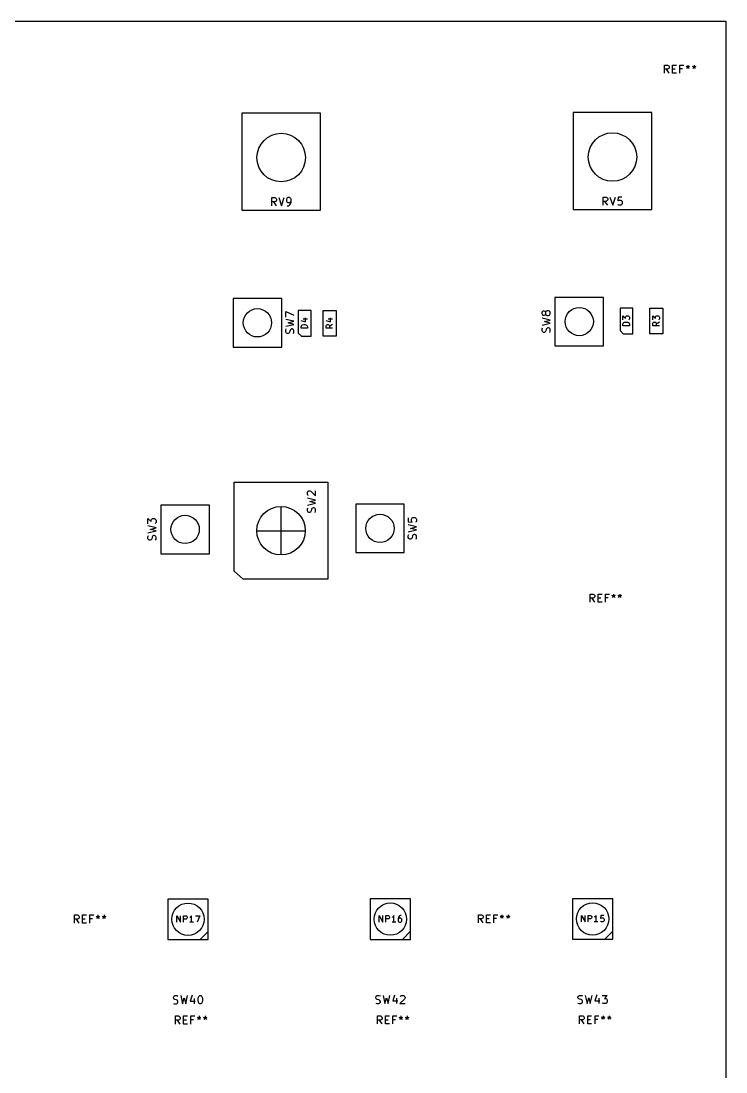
# Model space of a CAD drawing. Extents: x 0 to 360, y 0 to 260.
# Drawn here: x 272.8 to 360, y 130 to 260 of the extents above; entities that cross this region are included whole.
import ezdxf

# ---------------------------------------------------------------- set-up
doc = ezdxf.new("R2010")
doc.units = 0
doc.layers.add('BLACK', color=7, linetype='CONTINUOUS')

msp = doc.modelspace()

# ---------------------------------------------------------------- linework, layer by layer
at = {"layer": 'BLACK', "linetype": 'CONTINUOUS'}
for p, q in [((0, 260), (360, 260)), ((360, 260), (360, 0)), ((352.395, 253.548), (352.395, 254.548)), ((352.395, 254.548), (352.776, 254.548)), ((352.776, 254.024), (352.395, 254.024)), ((352.967, 253.548), (352.633, 254.024)), ((352.776, 254.548), (352.871, 254.5)), ((352.871, 254.071), (352.776, 254.024)), ((352.871, 254.5), (352.919, 254.452)), ((352.919, 254.119), (352.871, 254.071)), ((352.919, 254.452), (352.967, 254.357)), ((352.967, 254.214), (352.919, 254.119)), ((352.967, 254.357), (352.967, 254.214)), ((353.395, 253.548), (353.395, 254.548)), ((353.395, 254.548), (353.871, 254.548)), ((353.395, 254.071), (353.729, 254.071)), ((353.871, 253.548), (353.395, 253.548)), ((354.3, 253.548), (354.3, 254.548)), ((354.3, 254.548), (354.776, 254.548)), ((354.633, 254.071), (354.3, 254.071)), ((355.062, 254.405), (355.3, 254.31)), ((355.157, 254.119), (355.3, 254.31)), ((355.3, 254.548), (355.3, 254.31)), ((355.3, 254.31), (355.538, 254.405)), ((355.3, 254.31), (355.443, 254.119)), ((355.824, 254.405), (356.062, 254.31)), ((355.919, 254.119), (356.062, 254.31)), ((356.062, 254.548), (356.062, 254.31)), ((356.062, 254.31), (356.3, 254.405)), ((356.062, 254.31), (356.205, 254.119)), ((300.16, 248.61), (300.16, 236.61)), ((309.86, 248.61), (300.16, 248.61)), ((309.86, 236.61), (309.86, 248.61)), ((350.82, 248.67), (341.12, 248.67)), ((341.12, 248.67), (341.12, 236.67)), ((350.82, 236.67), (350.82, 248.67)), ((303.843, 237.158), (303.843, 238.158)), ((303.843, 238.158), (304.224, 238.158)), ((304.224, 238.158), (304.32, 238.11)), ((304.32, 238.11), (304.367, 238.062)), ((304.367, 238.062), (304.415, 237.967)), ((304.415, 237.967), (304.415, 237.824)), ((304.7, 238.158), (305.034, 237.158)), ((305.034, 237.158), (305.367, 238.158)), ((305.7, 238.062), (305.653, 237.967)), ((305.653, 237.967), (305.653, 237.729)), ((305.748, 238.11), (305.7, 238.062)), ((305.843, 238.158), (305.748, 238.11)), ((306.034, 238.158), (305.843, 238.158)), ((306.129, 238.11), (306.034, 238.158)), ((306.177, 238.062), (306.129, 238.11)), ((306.224, 237.967), (306.177, 238.062)), ((306.224, 237.586), (306.224, 237.967)), ((344.803, 237.218), (344.803, 238.218)), ((344.803, 238.218), (345.184, 238.218)), ((345.184, 238.218), (345.28, 238.17)), ((345.28, 238.17), (345.327, 238.122)), ((345.327, 238.122), (345.375, 238.027)), ((345.375, 238.027), (345.375, 237.884)), ((345.66, 238.218), (345.994, 237.218)), ((345.994, 237.218), (346.327, 238.218)), ((346.66, 238.218), (346.613, 237.741)), ((347.137, 238.218), (346.66, 238.218)), ((300.16, 236.61), (309.86, 236.61)), ((304.224, 237.634), (303.843, 237.634)), ((304.415, 237.158), (304.081, 237.634)), ((304.32, 237.681), (304.224, 237.634)), ((304.367, 237.729), (304.32, 237.681)), ((304.415, 237.824), (304.367, 237.729)), ((305.653, 237.729), (305.7, 237.634)), ((305.7, 237.634), (305.748, 237.586)), ((305.748, 237.586), (305.843, 237.539)), ((305.748, 237.158), (305.939, 237.158)), ((305.843, 237.539), (306.034, 237.539)), ((305.939, 237.158), (306.034, 237.205)), ((306.034, 237.539), (306.129, 237.586)), ((306.034, 237.205), (306.081, 237.253)), ((306.081, 237.253), (306.177, 237.396)), ((306.129, 237.586), (306.177, 237.634)), ((306.177, 237.634), (306.224, 237.729)), ((306.177, 237.396), (306.224, 237.586)), ((341.12, 236.67), (350.82, 236.67)), ((345.184, 237.694), (344.803, 237.694)), ((345.375, 237.218), (345.041, 237.694)), ((345.28, 237.741), (345.184, 237.694)), ((345.327, 237.789), (345.28, 237.741)), ((345.375, 237.884), (345.327, 237.789)), ((346.613, 237.741), (346.66, 237.789)), ((346.66, 237.265), (346.613, 237.313)), ((346.66, 237.789), (346.756, 237.837)), ((346.756, 237.218), (346.66, 237.265)), ((346.756, 237.837), (346.994, 237.837)), ((346.994, 237.218), (346.756, 237.218)), ((346.994, 237.837), (347.089, 237.789)), ((347.089, 237.265), (346.994, 237.218)), ((347.089, 237.789), (347.137, 237.741)), ((347.137, 237.313), (347.089, 237.265)), ((347.137, 237.741), (347.184, 237.646)), ((347.184, 237.408), (347.137, 237.313)), ((347.184, 237.646), (347.184, 237.408)), ((305.07, 225.67), (299.07, 225.67)), ((299.07, 225.67), (299.07, 219.67)), ((305.07, 219.67), (305.07, 225.67)), ((344.86, 225.82), (338.86, 225.82)), ((338.86, 225.82), (338.86, 219.82)), ((344.86, 219.82), (344.86, 225.82)), ((305.572, 223.384), (305.572, 224.051)), ((305.572, 224.051), (306.572, 223.622)), ((307.1, 224.2), (307.1, 221.4)), ((308.7, 224.2), (307.1, 224.2)), ((308.7, 221), (308.7, 224.2)), ((310.2, 221), (310.2, 224.2)), ((310.2, 224.2), (311.8, 224.2)), ((311.8, 224.2), (311.8, 221)), ((337.262, 223.963), (337.31, 224.058)), ((337.262, 223.772), (337.262, 223.963)), ((337.31, 223.677), (337.262, 223.772)), ((337.31, 224.058), (337.358, 224.106)), ((337.358, 223.63), (337.31, 223.677)), ((337.358, 224.106), (337.453, 224.153)), ((337.453, 223.582), (337.358, 223.63)), ((337.453, 224.153), (337.5, 224.153)), ((337.5, 224.153), (337.596, 224.106)), ((337.596, 223.63), (337.5, 223.582)), ((337.596, 224.106), (337.643, 224.058)), ((337.643, 223.677), (337.596, 223.63)), ((337.643, 224.058), (337.691, 223.963)), ((337.691, 223.772), (337.643, 223.677)), ((337.739, 224.058), (337.691, 223.963)), ((337.691, 223.963), (337.691, 223.772)), ((337.691, 223.772), (337.739, 223.677)), ((337.786, 224.106), (337.739, 224.058)), ((337.739, 223.677), (337.786, 223.63)), ((337.881, 224.153), (337.786, 224.106)), ((337.786, 223.63), (337.881, 223.582)), ((338.072, 224.153), (337.881, 224.153)), ((338.167, 224.106), (338.072, 224.153)), ((338.072, 223.582), (338.167, 223.63)), ((338.215, 224.058), (338.167, 224.106)), ((338.167, 223.63), (338.215, 223.677)), ((338.262, 223.963), (338.215, 224.058)), ((338.215, 223.677), (338.262, 223.772)), ((338.262, 223.772), (338.262, 223.963)), ((348.5, 224.5), (346.9, 224.5)), ((346.9, 224.5), (346.9, 221.7)), ((348.5, 221.3), (348.5, 224.5)), ((350.6, 221.3), (350.6, 224.5)), ((350.6, 224.5), (352.2, 224.5)), ((352.2, 224.5), (352.2, 221.3)), ((306.572, 222.86), (305.572, 223.099)), ((305.572, 222.241), (306.572, 222.48)), ((305.858, 222.67), (306.572, 222.86)), ((306.572, 222.48), (305.858, 222.67)), ((307.424, 222.962), (307.995, 222.771)), ((307.462, 222.2), (307.5, 222.314)), ((307.5, 222.314), (307.576, 222.39)), ((307.576, 222.39), (307.652, 222.429)), ((307.652, 222.429), (307.805, 222.467)), ((307.729, 223.152), (308.262, 223.152)), ((307.805, 222.467), (307.919, 222.467)), ((307.919, 222.467), (308.071, 222.429)), ((307.995, 222.771), (307.995, 223.267)), ((308.071, 222.429), (308.148, 222.39)), ((308.148, 222.39), (308.224, 222.314)), ((308.224, 222.314), (308.262, 222.2)), ((310.524, 222.962), (311.095, 222.771)), ((310.562, 222.314), (310.6, 222.39)), ((310.562, 222.01), (310.562, 222.314)), ((310.6, 222.39), (310.638, 222.429)), ((310.638, 222.429), (310.714, 222.467)), ((310.714, 222.467), (310.829, 222.467)), ((310.829, 223.152), (311.362, 223.152)), ((310.829, 222.467), (310.905, 222.429)), ((310.905, 222.429), (310.943, 222.39)), ((310.943, 222.39), (310.981, 222.314)), ((311.362, 222.467), (310.981, 222.2)), ((310.981, 222.314), (310.981, 222.01)), ((311.095, 222.771), (311.095, 223.267)), ((338.262, 223.01), (337.262, 223.249)), ((337.262, 222.391), (338.262, 222.63)), ((337.5, 223.582), (337.453, 223.582)), ((337.548, 222.82), (338.262, 223.01)), ((338.262, 222.63), (337.548, 222.82)), ((337.881, 223.582), (338.072, 223.582)), ((347.262, 223.033), (347.262, 223.529)), ((347.262, 223.529), (347.567, 223.262)), ((347.262, 222.5), (347.3, 222.614)), ((347.262, 222.31), (347.262, 222.5)), ((348.062, 222.31), (347.262, 222.31)), ((347.3, 222.614), (347.376, 222.69)), ((347.376, 222.69), (347.452, 222.729)), ((347.452, 222.729), (347.605, 222.767)), ((347.567, 223.376), (347.605, 223.452)), ((347.567, 223.262), (347.567, 223.376)), ((347.605, 223.452), (347.643, 223.49)), ((347.605, 222.767), (347.719, 222.767)), ((347.643, 223.49), (347.719, 223.529)), ((347.719, 223.529), (347.91, 223.529)), ((347.719, 222.767), (347.871, 222.729)), ((347.871, 222.729), (347.948, 222.69)), ((347.91, 223.529), (347.986, 223.49)), ((347.948, 222.69), (348.024, 222.614)), ((347.986, 223.49), (348.024, 223.452)), ((348.024, 223.071), (347.986, 223.033)), ((348.024, 223.452), (348.062, 223.376)), ((348.062, 223.148), (348.024, 223.071)), ((348.024, 222.614), (348.062, 222.5)), ((348.062, 223.376), (348.062, 223.148)), ((348.062, 222.5), (348.062, 222.31)), ((350.962, 223.033), (350.962, 223.529)), ((350.962, 223.529), (351.267, 223.262)), ((350.962, 222.614), (351, 222.69)), ((350.962, 222.31), (350.962, 222.614)), ((351.762, 222.31), (350.962, 222.31)), ((351, 222.69), (351.038, 222.729)), ((351.038, 222.729), (351.114, 222.767)), ((351.114, 222.767), (351.229, 222.767)), ((351.229, 222.767), (351.305, 222.729)), ((351.267, 223.376), (351.305, 223.452)), ((351.267, 223.262), (351.267, 223.376)), ((351.305, 223.452), (351.343, 223.49)), ((351.305, 222.729), (351.343, 222.69)), ((351.343, 223.49), (351.419, 223.529)), ((351.343, 222.69), (351.381, 222.614)), ((351.762, 222.767), (351.381, 222.5)), ((351.381, 222.614), (351.381, 222.31)), ((351.419, 223.529), (351.61, 223.529)), ((351.61, 223.529), (351.686, 223.49)), ((351.686, 223.49), (351.724, 223.452)), ((351.724, 223.071), (351.686, 223.033)), ((351.724, 223.452), (351.762, 223.376)), ((351.762, 223.148), (351.724, 223.071)), ((351.762, 223.376), (351.762, 223.148)), ((305.572, 221.765), (305.62, 221.908)), ((305.572, 221.527), (305.572, 221.765)), ((305.62, 221.432), (305.572, 221.527)), ((305.668, 221.384), (305.62, 221.432)), ((305.763, 221.337), (305.668, 221.384)), ((305.858, 221.337), (305.763, 221.337)), ((305.953, 221.384), (305.858, 221.337)), ((306.001, 221.432), (305.953, 221.384)), ((306.049, 221.527), (306.001, 221.432)), ((306.096, 221.718), (306.049, 221.527)), ((306.144, 221.813), (306.096, 221.718)), ((306.191, 221.86), (306.144, 221.813)), ((306.287, 221.908), (306.191, 221.86)), ((306.382, 221.908), (306.287, 221.908)), ((306.477, 221.86), (306.382, 221.908)), ((306.525, 221.813), (306.477, 221.86)), ((306.572, 221.718), (306.525, 221.813)), ((306.525, 221.337), (306.572, 221.48)), ((306.572, 221.48), (306.572, 221.718)), ((307.1, 221.4), (307.5, 221)), ((307.462, 222.01), (307.462, 222.2)), ((308.262, 222.01), (307.462, 222.01)), ((307.5, 221), (308.7, 221)), ((308.262, 222.2), (308.262, 222.01)), ((311.8, 221), (310.2, 221)), ((311.362, 222.01), (310.562, 222.01)), ((337.262, 221.915), (337.31, 222.058)), ((337.262, 221.677), (337.262, 221.915)), ((337.31, 221.582), (337.262, 221.677)), ((337.358, 221.534), (337.31, 221.582)), ((337.453, 221.487), (337.358, 221.534)), ((337.548, 221.487), (337.453, 221.487)), ((337.643, 221.534), (337.548, 221.487)), ((337.691, 221.582), (337.643, 221.534)), ((337.739, 221.677), (337.691, 221.582)), ((337.786, 221.868), (337.739, 221.677)), ((337.834, 221.963), (337.786, 221.868)), ((337.881, 222.01), (337.834, 221.963)), ((337.977, 222.058), (337.881, 222.01)), ((338.072, 222.058), (337.977, 222.058)), ((338.167, 222.01), (338.072, 222.058)), ((338.215, 221.963), (338.167, 222.01)), ((338.262, 221.868), (338.215, 221.963)), ((338.215, 221.487), (338.262, 221.63)), ((338.262, 221.63), (338.262, 221.868)), ((346.9, 221.7), (347.3, 221.3)), ((347.3, 221.3), (348.5, 221.3)), ((352.2, 221.3), (350.6, 221.3)), ((338.86, 219.82), (344.86, 219.82)), ((299.07, 219.67), (305.07, 219.67)), ((299.19, 191.95), (299.19, 202.95)), ((299.19, 202.95), (310.79, 202.95)), ((310.79, 202.95), (310.79, 190.95)), ((308.242, 201.693), (308.29, 201.788)), ((308.242, 201.455), (308.242, 201.693)), ((308.29, 201.788), (308.338, 201.836)), ((308.338, 201.836), (308.433, 201.883)), ((308.433, 201.883), (308.528, 201.883)), ((308.528, 201.883), (308.671, 201.836)), ((308.671, 201.836), (309.242, 201.264)), ((309.242, 201.264), (309.242, 201.883)), ((308.29, 201.36), (308.242, 201.455)), ((309.242, 200.74), (308.242, 200.979)), ((308.242, 200.121), (309.242, 200.36)), ((308.338, 201.312), (308.29, 201.36)), ((308.528, 200.55), (309.242, 200.74)), ((309.242, 200.36), (308.528, 200.55)), ((320.22, 200.24), (314.22, 200.24)), ((314.22, 200.24), (314.22, 194.24)), ((320.22, 194.24), (320.22, 200.24)), ((290.13, 200.11), (290.13, 194.11)), ((296.13, 200.11), (290.13, 200.11)), ((296.13, 194.11), (296.13, 200.11)), ((304.99, 193.95), (304.99, 199.95)), ((308.242, 199.645), (308.29, 199.788)), ((308.242, 199.407), (308.242, 199.645)), ((308.29, 199.312), (308.242, 199.407)), ((308.338, 199.264), (308.29, 199.312)), ((308.433, 199.217), (308.338, 199.264)), ((308.528, 199.217), (308.433, 199.217)), ((308.623, 199.264), (308.528, 199.217)), ((308.671, 199.312), (308.623, 199.264)), ((308.719, 199.407), (308.671, 199.312)), ((308.766, 199.598), (308.719, 199.407)), ((308.814, 199.693), (308.766, 199.598)), ((308.861, 199.74), (308.814, 199.693)), ((308.957, 199.788), (308.861, 199.74)), ((309.052, 199.788), (308.957, 199.788)), ((309.147, 199.74), (309.052, 199.788)), ((309.195, 199.693), (309.147, 199.74)), ((309.242, 199.598), (309.195, 199.693)), ((309.195, 199.217), (309.242, 199.36)), ((309.242, 199.36), (309.242, 199.598)), ((288.532, 197.824), (288.532, 198.443)), ((288.532, 198.443), (288.913, 198.11)), ((288.913, 198.253), (288.961, 198.348)), ((288.913, 198.11), (288.913, 198.253)), ((288.961, 198.348), (289.009, 198.396)), ((289.009, 198.396), (289.104, 198.443)), ((289.104, 198.443), (289.342, 198.443)), ((289.342, 198.443), (289.437, 198.396)), ((289.437, 198.396), (289.485, 198.348)), ((289.485, 197.872), (289.437, 197.824)), ((289.485, 198.348), (289.532, 198.253)), ((289.532, 197.967), (289.485, 197.872)), ((289.532, 198.253), (289.532, 197.967)), ((320.722, 198.526), (320.722, 198.05)), ((320.722, 198.05), (321.199, 198.002)), ((321.722, 197.43), (320.722, 197.669)), ((321.103, 198.383), (321.151, 198.478)), ((321.103, 198.145), (321.103, 198.383)), ((321.151, 198.05), (321.103, 198.145)), ((321.151, 198.478), (321.199, 198.526)), ((321.199, 198.002), (321.151, 198.05)), ((321.199, 198.526), (321.294, 198.573)), ((321.294, 198.573), (321.532, 198.573)), ((321.532, 198.573), (321.627, 198.526)), ((321.627, 198.526), (321.675, 198.478)), ((321.675, 198.05), (321.627, 198.002)), ((321.675, 198.478), (321.722, 198.383)), ((321.722, 198.145), (321.675, 198.05)), ((321.722, 198.383), (321.722, 198.145)), ((289.532, 197.3), (288.532, 197.539)), ((288.532, 196.681), (289.532, 196.92)), ((288.532, 196.205), (288.58, 196.348)), ((288.818, 197.11), (289.532, 197.3)), ((289.532, 196.92), (288.818, 197.11)), ((289.151, 196.3), (289.104, 196.253)), ((289.247, 196.348), (289.151, 196.3)), ((289.342, 196.348), (289.247, 196.348)), ((289.437, 196.3), (289.342, 196.348)), ((289.485, 196.253), (289.437, 196.3)), ((301.99, 196.95), (307.99, 196.95)), ((320.722, 196.811), (321.722, 197.05)), ((320.722, 196.335), (320.77, 196.478)), ((320.722, 196.097), (320.722, 196.335)), ((321.008, 197.24), (321.722, 197.43)), ((321.722, 197.05), (321.008, 197.24)), ((321.294, 196.383), (321.246, 196.288)), ((321.341, 196.43), (321.294, 196.383)), ((321.437, 196.478), (321.341, 196.43)), ((321.532, 196.478), (321.437, 196.478)), ((321.627, 196.43), (321.532, 196.478)), ((321.675, 196.383), (321.627, 196.43)), ((321.722, 196.288), (321.675, 196.383)), ((288.532, 195.967), (288.532, 196.205)), ((288.58, 195.872), (288.532, 195.967)), ((288.628, 195.824), (288.58, 195.872)), ((288.723, 195.777), (288.628, 195.824)), ((288.818, 195.777), (288.723, 195.777)), ((288.913, 195.824), (288.818, 195.777)), ((288.961, 195.872), (288.913, 195.824)), ((289.009, 195.967), (288.961, 195.872)), ((289.056, 196.158), (289.009, 195.967)), ((289.104, 196.253), (289.056, 196.158)), ((289.532, 196.158), (289.485, 196.253)), ((289.485, 195.777), (289.532, 195.92)), ((289.532, 195.92), (289.532, 196.158)), ((320.77, 196.002), (320.722, 196.097)), ((320.818, 195.954), (320.77, 196.002)), ((320.913, 195.907), (320.818, 195.954)), ((321.008, 195.907), (320.913, 195.907)), ((321.103, 195.954), (321.008, 195.907)), ((321.151, 196.002), (321.103, 195.954)), ((321.199, 196.097), (321.151, 196.002)), ((321.246, 196.288), (321.199, 196.097)), ((321.675, 195.907), (321.722, 196.05)), ((321.722, 196.05), (321.722, 196.288)), ((290.13, 194.11), (296.13, 194.11)), ((314.22, 194.24), (320.22, 194.24)), ((300.29, 190.95), (299.19, 191.95)), ((310.79, 190.95), (300.29, 190.95)), ((343.199, 188.12), (343.199, 189.12)), ((343.199, 189.12), (343.58, 189.12)), ((343.58, 188.596), (343.199, 188.596)), ((343.771, 188.12), (343.437, 188.596)), ((343.58, 189.12), (343.675, 189.072)), ((343.675, 188.643), (343.58, 188.596)), ((343.675, 189.072), (343.723, 189.024)), ((343.723, 188.691), (343.675, 188.643)), ((343.723, 189.024), (343.771, 188.929)), ((343.771, 188.786), (343.723, 188.691)), ((343.771, 188.929), (343.771, 188.786)), ((344.199, 188.12), (344.199, 189.12)), ((344.199, 189.12), (344.675, 189.12)), ((344.199, 188.643), (344.533, 188.643)), ((345.104, 188.12), (345.104, 189.12)), ((345.104, 189.12), (345.58, 189.12)), ((345.437, 188.643), (345.104, 188.643)), ((345.866, 188.977), (346.104, 188.882)), ((345.961, 188.691), (346.104, 188.882)), ((346.104, 189.12), (346.104, 188.882)), ((346.104, 188.882), (346.342, 188.977)), ((346.104, 188.882), (346.247, 188.691)), ((346.628, 188.977), (346.866, 188.882)), ((346.723, 188.691), (346.866, 188.882)), ((346.866, 189.12), (346.866, 188.882)), ((346.866, 188.882), (347.104, 188.977)), ((346.866, 188.882), (347.009, 188.691)), ((344.675, 188.12), (344.199, 188.12)), ((295.985, 151.395), (290.985, 151.395)), ((290.985, 151.395), (290.985, 146.395)), ((295.985, 146.395), (295.985, 151.395)), ((316.005, 151.405), (316.005, 146.405)), ((321.005, 151.405), (316.005, 151.405)), ((321.005, 146.405), (321.005, 151.405)), ((341.01, 151.43), (341.01, 146.43)), ((346.01, 151.43), (341.01, 151.43)), ((346.01, 146.43), (346.01, 151.43)), ((279.445, 148.428), (279.445, 149.428)), ((279.445, 149.428), (279.826, 149.428)), ((279.826, 148.904), (279.445, 148.904)), ((280.017, 148.428), (279.683, 148.904)), ((279.826, 149.428), (279.921, 149.38)), ((279.921, 148.951), (279.826, 148.904)), ((279.921, 149.38), (279.969, 149.332)), ((279.969, 148.999), (279.921, 148.951)), ((279.969, 149.332), (280.017, 149.237)), ((280.017, 149.094), (279.969, 148.999)), ((280.017, 149.237), (280.017, 149.094)), ((280.445, 148.428), (280.445, 149.428)), ((280.445, 149.428), (280.921, 149.428)), ((280.445, 148.951), (280.779, 148.951)), ((280.921, 148.428), (280.445, 148.428)), ((281.35, 148.428), (281.35, 149.428)), ((281.35, 149.428), (281.826, 149.428)), ((281.683, 148.951), (281.35, 148.951)), ((282.112, 149.285), (282.35, 149.19)), ((282.207, 148.999), (282.35, 149.19)), ((282.35, 149.428), (282.35, 149.19)), ((282.35, 149.19), (282.588, 149.285)), ((282.35, 149.19), (282.493, 148.999)), ((282.874, 149.285), (283.112, 149.19)), ((282.969, 148.999), (283.112, 149.19)), ((283.112, 149.428), (283.112, 149.19)), ((283.112, 149.19), (283.35, 149.285)), ((283.112, 149.19), (283.255, 148.999)), ((292.095, 148.533), (292.095, 149.333)), ((292.095, 149.333), (292.552, 148.533)), ((292.552, 148.533), (292.552, 149.333)), ((292.933, 148.533), (292.933, 149.333)), ((292.933, 149.333), (293.237, 149.333)), ((293.237, 148.914), (292.933, 148.914)), ((293.237, 149.333), (293.314, 149.295)), ((293.314, 148.952), (293.237, 148.914)), ((293.314, 149.295), (293.352, 149.257)), ((293.352, 148.99), (293.314, 148.952)), ((293.352, 149.257), (293.39, 149.181)), ((293.39, 149.067), (293.352, 148.99)), ((293.39, 149.181), (293.39, 149.067)), ((293.771, 149.143), (293.695, 149.105)), ((294.152, 148.533), (293.695, 148.533)), ((293.847, 149.219), (293.771, 149.143)), ((293.923, 149.333), (293.847, 149.219)), ((293.923, 148.533), (293.923, 149.333)), ((294.418, 149.333), (294.952, 149.333)), ((294.952, 149.333), (294.609, 148.533)), ((317.115, 148.543), (317.115, 149.343)), ((317.115, 149.343), (317.572, 148.543)), ((317.572, 148.543), (317.572, 149.343)), ((317.953, 148.543), (317.953, 149.343)), ((317.953, 149.343), (318.257, 149.343)), ((318.257, 148.924), (317.953, 148.924)), ((318.257, 149.343), (318.334, 149.305)), ((318.334, 148.962), (318.257, 148.924)), ((318.334, 149.305), (318.372, 149.267)), ((318.372, 149), (318.334, 148.962)), ((318.372, 149.267), (318.41, 149.191)), ((318.41, 149.077), (318.372, 149)), ((318.41, 149.191), (318.41, 149.077)), ((318.791, 149.153), (318.715, 149.115)), ((319.172, 148.543), (318.715, 148.543)), ((318.867, 149.229), (318.791, 149.153)), ((318.943, 149.343), (318.867, 149.229)), ((318.943, 148.543), (318.943, 149.343)), ((319.515, 149.153), (319.476, 149)), ((319.476, 149), (319.476, 148.696)), ((319.515, 148.962), (319.476, 148.886)), ((319.476, 148.696), (319.515, 148.619)), ((319.591, 149.267), (319.515, 149.153)), ((319.553, 149), (319.515, 148.962)), ((319.515, 148.619), (319.553, 148.581)), ((319.629, 149.038), (319.553, 149)), ((319.553, 148.581), (319.629, 148.543)), ((319.629, 149.305), (319.591, 149.267)), ((319.705, 149.343), (319.629, 149.305)), ((319.781, 149.038), (319.629, 149.038)), ((319.629, 148.543), (319.781, 148.543)), ((319.857, 149.343), (319.705, 149.343)), ((319.857, 149), (319.781, 149.038)), ((319.781, 148.543), (319.857, 148.581)), ((319.895, 148.962), (319.857, 149)), ((319.857, 148.581), (319.895, 148.619)), ((319.934, 148.886), (319.895, 148.962)), ((319.895, 148.619), (319.934, 148.696)), ((319.934, 148.696), (319.934, 148.886)), ((329.395, 148.448), (329.395, 149.448)), ((329.395, 149.448), (329.776, 149.448)), ((329.776, 148.924), (329.395, 148.924)), ((329.967, 148.448), (329.633, 148.924)), ((329.776, 149.448), (329.871, 149.4)), ((329.871, 148.971), (329.776, 148.924)), ((329.871, 149.4), (329.919, 149.352)), ((329.919, 149.019), (329.871, 148.971)), ((329.919, 149.352), (329.967, 149.257)), ((329.967, 149.114), (329.919, 149.019)), ((329.967, 149.257), (329.967, 149.114)), ((330.395, 148.448), (330.395, 149.448)), ((330.395, 149.448), (330.871, 149.448)), ((330.395, 148.971), (330.729, 148.971)), ((330.871, 148.448), (330.395, 148.448)), ((331.3, 148.448), (331.3, 149.448)), ((331.3, 149.448), (331.776, 149.448)), ((331.633, 148.971), (331.3, 148.971)), ((332.062, 149.305), (332.3, 149.21)), ((332.157, 149.019), (332.3, 149.21)), ((332.3, 149.448), (332.3, 149.21)), ((332.3, 149.21), (332.538, 149.305)), ((332.3, 149.21), (332.443, 149.019)), ((332.824, 149.305), (333.062, 149.21)), ((332.919, 149.019), (333.062, 149.21)), ((333.062, 149.448), (333.062, 149.21)), ((333.062, 149.21), (333.3, 149.305)), ((333.062, 149.21), (333.205, 149.019)), ((342.12, 148.568), (342.12, 149.368)), ((342.12, 149.368), (342.577, 148.568)), ((342.577, 148.568), (342.577, 149.368)), ((342.958, 148.568), (342.958, 149.368)), ((342.958, 149.368), (343.262, 149.368)), ((343.262, 148.949), (342.958, 148.949)), ((343.262, 149.368), (343.339, 149.33)), ((343.339, 148.987), (343.262, 148.949)), ((343.339, 149.33), (343.377, 149.292)), ((343.377, 149.025), (343.339, 148.987)), ((343.377, 149.292), (343.415, 149.216)), ((343.415, 149.101), (343.377, 149.025)), ((343.415, 149.216), (343.415, 149.101)), ((343.796, 149.178), (343.72, 149.14)), ((344.177, 148.568), (343.72, 148.568)), ((343.872, 149.254), (343.796, 149.178)), ((343.948, 149.368), (343.872, 149.254)), ((343.948, 148.568), (343.948, 149.368)), ((344.52, 149.368), (344.481, 148.987)), ((344.481, 148.987), (344.52, 149.025)), ((344.52, 148.606), (344.481, 148.644)), ((344.9, 149.368), (344.52, 149.368)), ((344.52, 149.025), (344.596, 149.063)), ((344.596, 148.568), (344.52, 148.606)), ((344.596, 149.063), (344.786, 149.063)), ((344.786, 148.568), (344.596, 148.568)), ((344.786, 149.063), (344.862, 149.025)), ((344.862, 148.606), (344.786, 148.568)), ((344.862, 149.025), (344.9, 148.987)), ((344.9, 148.644), (344.862, 148.606)), ((344.9, 148.987), (344.939, 148.911)), ((344.939, 148.72), (344.9, 148.644)), ((344.939, 148.911), (344.939, 148.72)), ((295.985, 147.395), (294.985, 146.395)), ((321.005, 147.405), (320.005, 146.405)), ((346.01, 147.43), (345.01, 146.43)), ((290.985, 146.395), (295.985, 146.395)), ((316.005, 146.405), (321.005, 146.405)), ((341.01, 146.43), (346.01, 146.43)), ((291.675, 139.252), (291.723, 139.347)), ((291.675, 139.157), (291.675, 139.252)), ((291.723, 139.062), (291.675, 139.157)), ((291.723, 139.347), (291.771, 139.395)), ((291.771, 139.395), (291.866, 139.443)), ((291.866, 139.443), (292.104, 139.443)), ((292.104, 139.443), (292.247, 139.395)), ((292.58, 139.443), (292.818, 138.443)), ((292.818, 138.443), (293.009, 139.157)), ((293.009, 139.157), (293.199, 138.443)), ((293.199, 138.443), (293.437, 139.443)), ((294.009, 139.49), (293.771, 138.776)), ((294.247, 139.109), (294.247, 138.443)), ((294.723, 139.062), (294.771, 139.252)), ((294.771, 139.252), (294.818, 139.347)), ((294.818, 139.347), (294.866, 139.395)), ((294.866, 139.395), (294.961, 139.443)), ((294.961, 139.443), (295.056, 139.443)), ((295.056, 139.443), (295.152, 139.395)), ((295.152, 139.395), (295.199, 139.347)), ((295.199, 139.347), (295.247, 139.252)), ((295.247, 139.252), (295.295, 139.062)), ((316.695, 139.262), (316.743, 139.357)), ((316.695, 139.167), (316.695, 139.262)), ((316.743, 139.072), (316.695, 139.167)), ((316.743, 139.357), (316.791, 139.405)), ((316.791, 139.405), (316.886, 139.453)), ((316.886, 139.453), (317.124, 139.453)), ((317.124, 139.453), (317.267, 139.405)), ((317.6, 139.453), (317.838, 138.453)), ((317.838, 138.453), (318.029, 139.167)), ((318.029, 139.167), (318.219, 138.453)), ((318.219, 138.453), (318.457, 139.453)), ((319.029, 139.5), (318.791, 138.786)), ((319.267, 139.119), (319.267, 138.453)), ((319.743, 139.357), (319.791, 139.405)), ((319.791, 139.405), (319.886, 139.453)), ((319.886, 139.453), (320.124, 139.453)), ((320.124, 139.453), (320.219, 139.405)), ((320.219, 139.405), (320.267, 139.357)), ((320.267, 139.357), (320.315, 139.262)), ((320.315, 139.167), (320.267, 139.024)), ((320.315, 139.262), (320.315, 139.167)), ((341.7, 139.287), (341.748, 139.382)), ((341.7, 139.192), (341.7, 139.287)), ((341.748, 139.097), (341.7, 139.192)), ((341.748, 139.382), (341.796, 139.43)), ((341.796, 139.43), (341.891, 139.478)), ((341.891, 139.478), (342.129, 139.478)), ((342.129, 139.478), (342.272, 139.43)), ((342.605, 139.478), (342.843, 138.478)), ((342.843, 138.478), (343.034, 139.192)), ((343.034, 139.192), (343.224, 138.478)), ((343.224, 138.478), (343.462, 139.478)), ((344.034, 139.525), (343.796, 138.811)), ((344.272, 139.144), (344.272, 138.478)), ((344.7, 139.478), (345.32, 139.478)), ((345.32, 139.478), (344.986, 139.097)), ((291.675, 138.49), (291.818, 138.443)), ((291.771, 139.014), (291.723, 139.062)), ((291.866, 138.967), (291.771, 139.014)), ((291.818, 138.443), (292.056, 138.443)), ((292.056, 138.919), (291.866, 138.967)), ((292.152, 138.871), (292.056, 138.919)), ((292.056, 138.443), (292.152, 138.49)), ((292.199, 138.824), (292.152, 138.871)), ((292.152, 138.49), (292.199, 138.538)), ((292.247, 138.728), (292.199, 138.824)), ((292.199, 138.538), (292.247, 138.633)), ((292.247, 138.633), (292.247, 138.728)), ((293.771, 138.776), (294.39, 138.776)), ((294.723, 138.824), (294.723, 139.062)), ((294.771, 138.633), (294.723, 138.824)), ((294.818, 138.538), (294.771, 138.633)), ((294.866, 138.49), (294.818, 138.538)), ((294.961, 138.443), (294.866, 138.49)), ((295.056, 138.443), (294.961, 138.443)), ((295.152, 138.49), (295.056, 138.443)), ((295.199, 138.538), (295.152, 138.49)), ((295.247, 138.633), (295.199, 138.538)), ((295.295, 138.824), (295.247, 138.633)), ((295.295, 139.062), (295.295, 138.824)), ((316.695, 138.5), (316.838, 138.453)), ((316.791, 139.024), (316.743, 139.072)), ((316.886, 138.977), (316.791, 139.024)), ((316.838, 138.453), (317.076, 138.453)), ((317.076, 138.929), (316.886, 138.977)), ((317.172, 138.881), (317.076, 138.929)), ((317.076, 138.453), (317.172, 138.5)), ((317.219, 138.834), (317.172, 138.881)), ((317.172, 138.5), (317.219, 138.548)), ((317.267, 138.738), (317.219, 138.834)), ((317.219, 138.548), (317.267, 138.643)), ((317.267, 138.643), (317.267, 138.738)), ((318.791, 138.786), (319.41, 138.786)), ((320.267, 139.024), (319.695, 138.453)), ((319.695, 138.453), (320.315, 138.453)), ((341.7, 138.525), (341.843, 138.478)), ((341.796, 139.049), (341.748, 139.097)), ((341.891, 139.001), (341.796, 139.049)), ((341.843, 138.478), (342.081, 138.478)), ((342.081, 138.954), (341.891, 139.001)), ((342.177, 138.906), (342.081, 138.954)), ((342.081, 138.478), (342.177, 138.525)), ((342.224, 138.859), (342.177, 138.906)), ((342.177, 138.525), (342.224, 138.573)), ((342.272, 138.763), (342.224, 138.859)), ((342.224, 138.573), (342.272, 138.668)), ((342.272, 138.668), (342.272, 138.763)), ((343.796, 138.811), (344.415, 138.811)), ((344.748, 138.525), (344.7, 138.573)), ((344.843, 138.478), (344.748, 138.525)), ((345.129, 138.478), (344.843, 138.478)), ((344.986, 139.097), (345.129, 139.097)), ((345.129, 139.097), (345.224, 139.049)), ((345.224, 138.525), (345.129, 138.478)), ((345.224, 139.049), (345.272, 139.001)), ((345.272, 138.573), (345.224, 138.525)), ((345.272, 139.001), (345.32, 138.906)), ((345.32, 138.668), (345.272, 138.573)), ((345.32, 138.906), (345.32, 138.668)), ((291.945, 135.928), (291.945, 136.928)), ((291.945, 136.928), (292.326, 136.928)), ((292.326, 136.928), (292.421, 136.88)), ((292.421, 136.88), (292.469, 136.832)), ((292.469, 136.832), (292.517, 136.737)), ((292.517, 136.594), (292.469, 136.499)), ((292.517, 136.737), (292.517, 136.594)), ((292.945, 135.928), (292.945, 136.928)), ((292.945, 136.928), (293.421, 136.928)), ((293.85, 135.928), (293.85, 136.928)), ((293.85, 136.928), (294.326, 136.928)), ((294.612, 136.785), (294.85, 136.69)), ((294.707, 136.499), (294.85, 136.69)), ((294.85, 136.928), (294.85, 136.69)), ((294.85, 136.69), (295.088, 136.785)), ((294.85, 136.69), (294.993, 136.499)), ((295.374, 136.785), (295.612, 136.69)), ((295.469, 136.499), (295.612, 136.69)), ((295.612, 136.928), (295.612, 136.69)), ((295.612, 136.69), (295.85, 136.785)), ((295.612, 136.69), (295.755, 136.499)), ((316.905, 135.938), (316.905, 136.938)), ((316.905, 136.938), (317.286, 136.938)), ((317.286, 136.938), (317.381, 136.89)), ((317.381, 136.89), (317.429, 136.842)), ((317.429, 136.509), (317.381, 136.461)), ((317.429, 136.842), (317.477, 136.747)), ((317.477, 136.604), (317.429, 136.509)), ((317.477, 136.747), (317.477, 136.604)), ((317.905, 135.938), (317.905, 136.938)), ((317.905, 136.938), (318.381, 136.938)), ((318.81, 135.938), (318.81, 136.938)), ((318.81, 136.938), (319.286, 136.938)), ((319.572, 136.795), (319.81, 136.7)), ((319.667, 136.509), (319.81, 136.7)), ((319.81, 136.938), (319.81, 136.7)), ((319.81, 136.7), (320.048, 136.795)), ((319.81, 136.7), (319.953, 136.509)), ((320.334, 136.795), (320.572, 136.7)), ((320.429, 136.509), (320.572, 136.7)), ((320.572, 136.938), (320.572, 136.7)), ((320.572, 136.7), (320.81, 136.795)), ((320.572, 136.7), (320.715, 136.509)), ((341.905, 135.958), (341.905, 136.958)), ((341.905, 136.958), (342.286, 136.958)), ((342.286, 136.958), (342.381, 136.91)), ((342.381, 136.91), (342.429, 136.862)), ((342.429, 136.529), (342.381, 136.481)), ((342.429, 136.862), (342.477, 136.767)), ((342.477, 136.624), (342.429, 136.529)), ((342.477, 136.767), (342.477, 136.624)), ((342.905, 135.958), (342.905, 136.958)), ((342.905, 136.958), (343.381, 136.958)), ((343.81, 135.958), (343.81, 136.958)), ((343.81, 136.958), (344.286, 136.958)), ((344.572, 136.815), (344.81, 136.72)), ((344.667, 136.529), (344.81, 136.72)), ((344.81, 136.958), (344.81, 136.72)), ((344.81, 136.72), (345.048, 136.815)), ((344.81, 136.72), (344.953, 136.529)), ((345.334, 136.815), (345.572, 136.72)), ((345.429, 136.529), (345.572, 136.72)), ((345.572, 136.958), (345.572, 136.72)), ((345.572, 136.72), (345.81, 136.815)), ((345.572, 136.72), (345.715, 136.529)), ((292.326, 136.404), (291.945, 136.404)), ((292.517, 135.928), (292.183, 136.404)), ((292.421, 136.451), (292.326, 136.404)), ((292.469, 136.499), (292.421, 136.451)), ((292.945, 136.451), (293.279, 136.451)), ((293.421, 135.928), (292.945, 135.928)), ((294.183, 136.451), (293.85, 136.451)), ((317.286, 136.414), (316.905, 136.414)), ((317.477, 135.938), (317.143, 136.414)), ((317.381, 136.461), (317.286, 136.414)), ((317.905, 136.461), (318.239, 136.461)), ((318.381, 135.938), (317.905, 135.938)), ((319.143, 136.461), (318.81, 136.461)), ((342.286, 136.434), (341.905, 136.434)), ((342.477, 135.958), (342.143, 136.434)), ((342.381, 136.481), (342.286, 136.434)), ((342.905, 136.481), (343.239, 136.481)), ((343.381, 135.958), (342.905, 135.958)), ((344.143, 136.481), (343.81, 136.481))]:
    msp.add_line(p, q, dxfattribs=at)
at = {"layer": 'BLACK'}
for centre, radius in [((305.01, 243.11), 3), ((345.97, 243.17), 3), ((302.07, 222.67), 1.7507), ((341.86, 222.82), 1.7507), ((304.99, 196.95), 3), ((317.22, 197.24), 1.7507), ((293.13, 197.11), 1.7507), ((293.485, 148.895), 2), ((318.505, 148.905), 2), ((343.51, 148.93), 2)]:
    msp.add_circle(centre, radius, dxfattribs=at)

doc.saveas('drawing.dxf')
